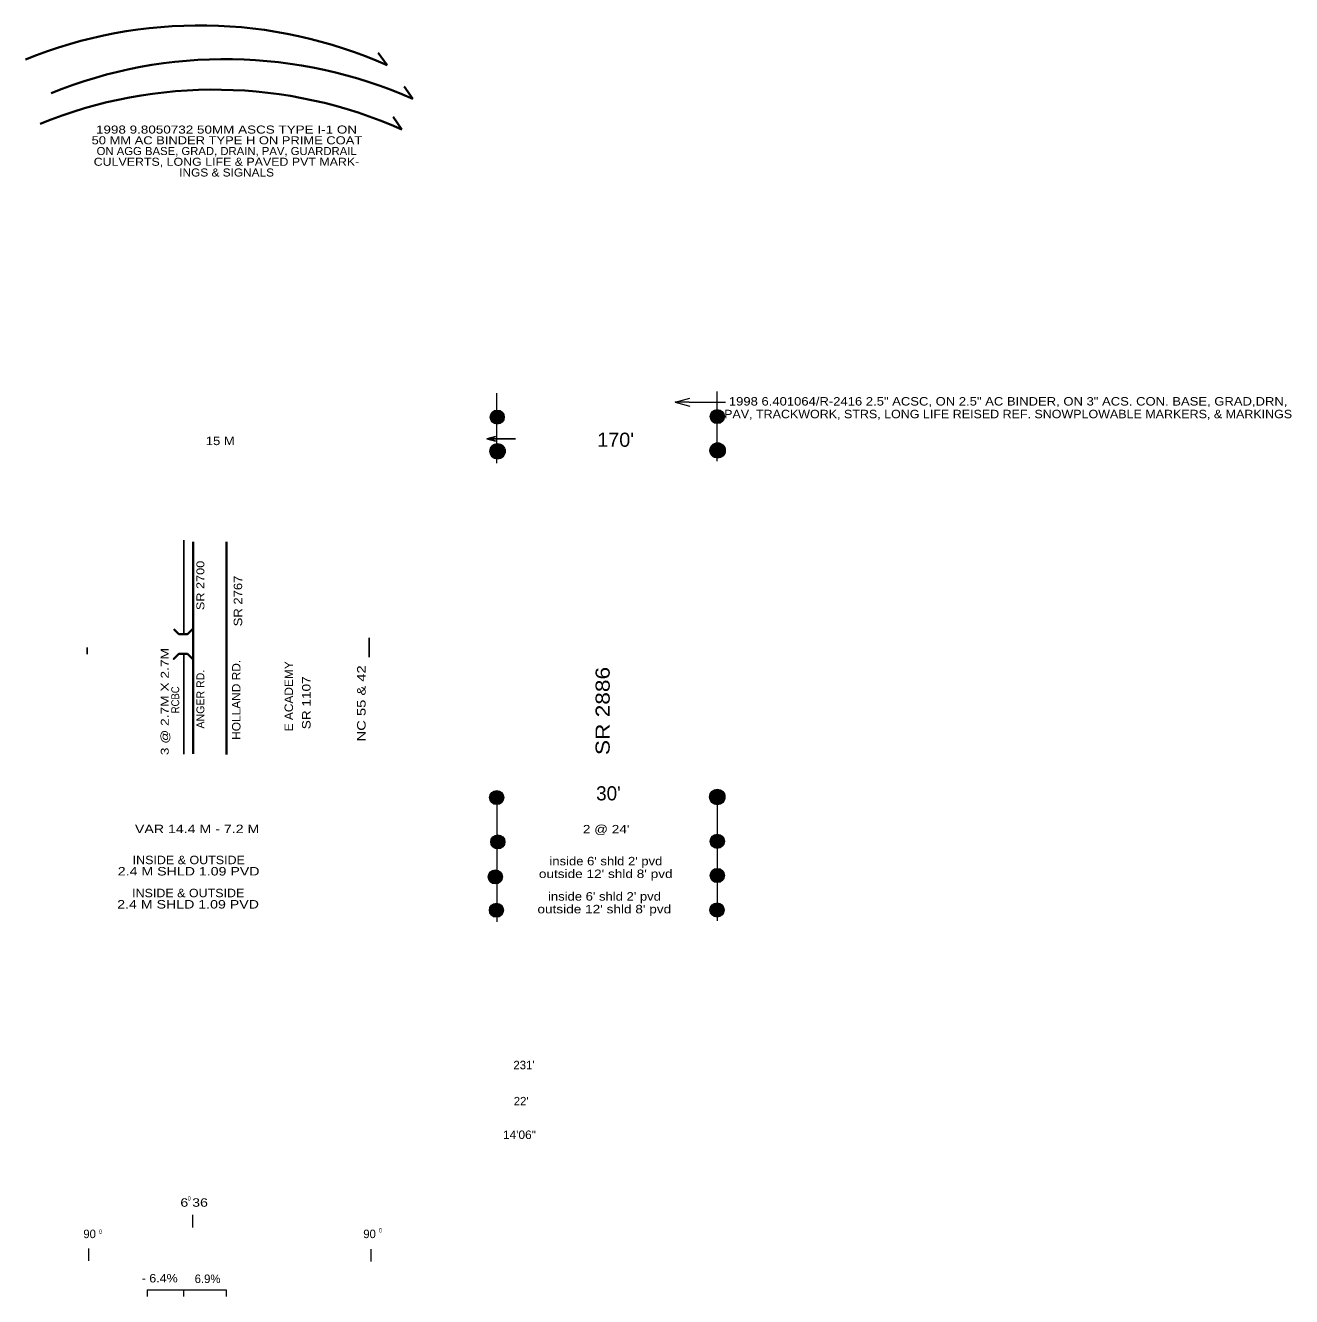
# Model space of a CAD drawing. Extents: x 2.1 to 6.58, y -4.89 to -0.39.
import ezdxf
from ezdxf.enums import TextEntityAlignment as Align

# ---------------------------------------------------------------- set-up
doc = ezdxf.new("R2010")
doc.units = 0
doc.header["$LTSCALE"] = 0.012
doc.layers.add('1', color=7, linetype='Continuous', lineweight=13)

msp = doc.modelspace()

# ---------------------------------------------------------------- hatches: boundary and pattern name
at = {"layer": '1'}
for points in [[(3.796, -1.78, 1), (3.746, -1.78, 1)], [(4.575, -1.778, 1), (4.525, -1.778, 1)], [(3.79917, -1.901, 1), (3.74483, -1.901, 1)], [(4.57817, -1.898, 1), (4.52383, -1.898, 1)], [(3.794, -3.127, 1), (3.744, -3.127, 1)], [(4.57717, -3.125, 1), (4.52283, -3.125, 1)], [(3.798, -3.284, 1), (3.748, -3.284, 1)], [(4.575, -3.282, 1), (4.525, -3.282, 1)], [(3.789, -3.408, 1), (3.739, -3.408, 1)], [(4.575, -3.403, 1), (4.525, -3.403, 1)], [(3.793, -3.526, 1), (3.743, -3.526, 1)], [(4.574, -3.525, 1), (4.524, -3.525, 1)]]:
    msp.add_hatch(color=256, dxfattribs=at).paths.add_polyline_path(points)

# ---------------------------------------------------------------- linework, layer by layer
at = {"layer": '1', "lineweight": 35}
for p, q in [((3.381, -0.534), (3.35, -0.49)), ((3.472, -0.653), (3.441, -0.609)), ((3.433, -0.761), (3.402, -0.717)), ((2.694, -2.972), (2.694, -2.222)), ((2.812, -2.974), (2.812, -2.222)), ((2.626, -2.531), (2.644, -2.549)), ((2.669, -2.549), (2.644, -2.549)), ((2.649, -2.549), (2.674, -2.549)), ((2.669, -2.618), (2.644, -2.618)), ((2.649, -2.618), (2.674, -2.618)), ((2.692, -2.636), (2.674, -2.618))]:
    msp.add_line(p, q, dxfattribs=at)
at = {"layer": '1'}
for p, q in [((3.77, -1.943), (3.77, -1.695)), ((4.549, -1.936), (4.549, -1.689)), ((4.401, -1.727), (4.453, -1.741)), ((4.45, -1.727), (4.579, -1.727)), ((3.77, -3.119), (3.77, -3.567)), ((4.549, -3.111), (4.549, -3.563)), ((2.692, -4.605), (2.692, -4.649)), ((2.324, -4.724), (2.324, -4.768)), ((3.323, -4.726), (3.323, -4.77)), ((2.532, -4.87), (2.532, -4.894)), ((2.66, -4.87), (2.66, -4.894))]:
    msp.add_line(p, q, dxfattribs=at)
at = {"layer": '1', "lineweight": 25}
for p, q in [((3.735, -1.857), (3.766, -1.865)), ((2.661, -2.549), (2.661, -2.216)), ((3.318, -2.562), (3.318, -2.63)), ((2.319, -2.596), (2.319, -2.619)), ((2.661, -2.973), (2.661, -2.618)), ((3.318, -2.619), (3.32, -2.619))]:
    msp.add_line(p, q, dxfattribs=at)
at = {"layer": '1'}
for points in [[(4.45, -1.727), (4.401, -1.727), (4.453, -1.713)], [(2.532, -4.87), (2.811, -4.87), (2.811, -4.894)]]:
    msp.add_lwpolyline(points, dxfattribs=at)
at = {"layer": '1', "lineweight": 25}
msp.add_lwpolyline([(3.836, -1.857), (3.735, -1.857), (3.766, -1.849)], dxfattribs=at)
at = {"layer": '1', "lineweight": 35}
for points in [[(2.649, -2.549), (2.674, -2.549), (2.692, -2.531), (2.674, -2.549)], [(2.669, -2.618), (2.644, -2.618), (2.626, -2.636), (2.644, -2.618)]]:
    msp.add_lwpolyline(points, dxfattribs=at)
at = {"layer": '1'}
for centre, radius in [((3.771, -1.78), 0.025), ((4.55, -1.778), 0.025), ((3.772, -1.901), 0.02717), ((4.551, -1.898), 0.02717), ((3.769, -3.127), 0.025), ((4.55, -3.125), 0.02717), ((3.773, -3.284), 0.025), ((4.55, -3.282), 0.025), ((3.764, -3.408), 0.025), ((4.55, -3.403), 0.025), ((3.768, -3.526), 0.025), ((4.549, -3.525), 0.025)]:
    msp.add_circle(centre, radius, dxfattribs=at)
at = {"layer": '1', "lineweight": 35}
for centre in [(2.717, -2.027), (2.80789, -2.14642), (2.76928, -2.25435)]:
    msp.add_arc(centre, 1.634, 66.02327, 112.15696, dxfattribs=at)

# ---------------------------------------------------------------- texts
at = {"layer": '1'}
for s, height, width, p in [('1998 9.8050732 50MM ASCS TYPE I-1 ON', 0.0285, 1.25, (2.8125, -0.776)), ('50 MM AC BINDER TYPE H ON PRIME COAT', 0.0285, 1.2, (2.814, -0.814)), ('ON AGG BASE, GRAD, DRAIN, PAV, GUARDRAIL', 0.0285, 1.05, (2.813, -0.852)), ('CULVERTS, LONG LIFE & PAVED PVT MARK-', 0.0285, 1.15, (2.8125, -0.89)), ('INGS & SIGNALS', 0.0285, 1.1, (2.813, -0.928)), ('1998 6.401064/R-2416 2.5" ACSC, ON 2.5" AC BINDER, ON 3" ACS. CON. BASE, GRAD,DRN,', 0.03, 1.15, (5.5795, -1.739)), ('PAV, TRACKWORK, STRS, LONG LIFE REISED REF. SNOWPLOWABLE MARKERS, & MARKINGS', 0.03, 1.1, (5.5795, -1.784)), ("170'", 0.05, 1.05, (4.19, -1.885)), ('15 M', 0.03, 1.15, (2.7905, -1.879)), ('VAR 14.4 M - 7.2 M', 0.03, 1.25, (2.7085, -3.253)), ("2 @ 24'", 0.03, 1.2, (4.1565, -3.254)), ('2.4 M SHLD 1.09 PVD', 0.03, 1.25, (2.6785, -3.403)), ('INSIDE & OUTSIDE', 0.03, 1.1, (2.679, -3.363)), ("inside 6' shld 2' pvd", 0.03, 1.15, (4.1555, -3.367)), ("outside 12' shld 8' pvd", 0.03, 1.2, (4.155, -3.412)), ('INSIDE & OUTSIDE', 0.03, 1.1, (2.677, -3.48)), ("inside 6' shld 2' pvd", 0.03, 1.15, (4.1505, -3.492)), ('2.4 M SHLD 1.09 PVD', 0.03, 1.25, (2.6765, -3.52)), ("outside 12' shld 8' pvd", 0.03, 1.2, (4.15, -3.537)), ('14\'06"', 0.03, 1.05, (3.8495, -4.336)), ('6 36', 0.03, 1.25, (2.698, -4.576)), ('O', 0.01536, 0.55, (2.6805, -4.554)), ('O', 0.01536, 0.55, (2.3665, -4.672)), ('O', 0.01536, 0.55, (3.3575, -4.667)), ('- 6.4%', 0.03, 1.1, (2.576, -4.844))]:
    msp.add_text(s, height=height, dxfattribs=dict(at, width=width)).set_placement(p, align=Align.CENTER)
for s, height, width, p in [('SR 2700', 0.028, 1.2, (2.734, -2.376)), ('SR 2767', 0.03, 1.15, (2.868, -2.431)), ('3 @ 2.7M X 2.7M ', 0.028, 1.3, (2.608, -2.7805)), ('HOLLAND RD.', 0.03, 1.05, (2.862, -2.781)), ('E ACADEMY', 0.03, 1.05, (3.048, -2.7685)), ('SR 1107', 0.03, 1.2, (3.11, -2.7915)), ('NC 55 & 42', 0.03, 1.3, (3.305, -2.7935)), ('SR 2886', 0.05, 1.2, (4.169, -2.8205)), ('RCBC', 0.028, 0.9, (2.645, -2.781))]:
    msp.add_text(s, height=height, rotation=90, dxfattribs=dict(at, width=width)).set_placement(p, align=Align.CENTER)
msp.add_text('ANGER RD.', height=0.028, rotation=90, dxfattribs=at).set_placement((2.734, -2.7785), align=Align.CENTER)
for s, height, p in [("30'", 0.05, (4.1645, -3.137)), ("231'", 0.03, (3.8655, -4.089)), ("22'", 0.03, (3.8555, -4.217)), ('90', 0.03, (2.328, -4.687)), ('90', 0.03, (3.319, -4.687)), ('6.9%', 0.03, (2.7455, -4.846))]:
    msp.add_text(s, height=height, dxfattribs=at).set_placement(p, align=Align.CENTER)

doc.saveas('drawing.dxf')
